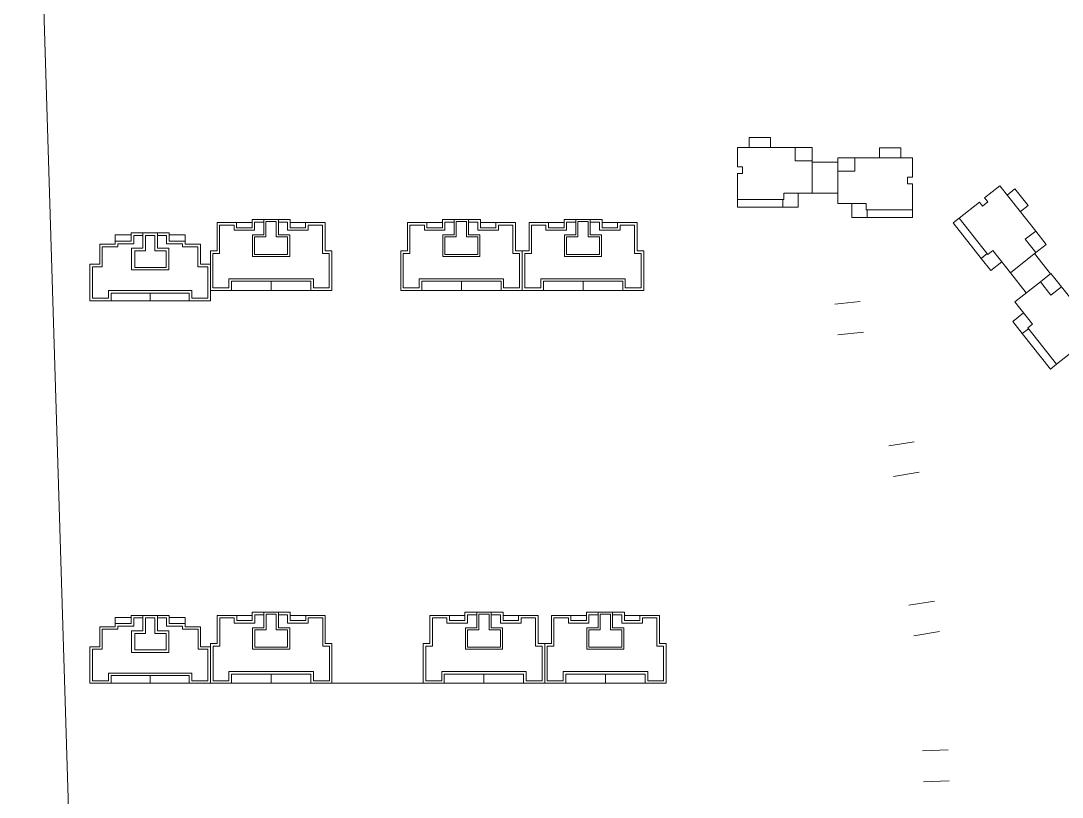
# Model space of a CAD drawing. Extents: x 208319 to 271319, y 1003 to 45500.
# Drawn here: x 211628 to 214055, y 9714 to 11523 of the extents above; entities that cross this region are included whole.
import ezdxf

# ---------------------------------------------------------------- set-up
doc = ezdxf.new("R2010")
doc.units = 0
doc.header["$LTSCALE"] = 1000
doc.header["$MEASUREMENT"] = 0
doc.layers.add('140', color=2, linetype='Continuous', lineweight=5)

msp = doc.modelspace()

# ---------------------------------------------------------------- linework, layer by layer
at = {"layer": '140', "color": 7}
for p, q in [((211628.4, 13292.4), (211794.2, 7925.7)), ((213326.3, 11250.8), (213326.3, 11228)), ((213375.5, 11250.8), (213326.3, 11250.8)), ((213375.5, 11228), (213375.5, 11250.8)), ((213298.7, 11228), (213433.1, 11228)), ((213298.7, 11182.4), (213298.7, 11228)), ((213433.1, 11228), (213472.7, 11228)), ((213433.1, 11228), (213433.1, 11196.8)), ((213472.7, 11228), (213472.7, 11196.8)), ((213629.9, 11226.8), (213679.1, 11226.7)), ((213629.9, 11204), (213629.9, 11226.8)), ((213679.1, 11226.7), (213679.1, 11204)), ((213433.1, 11196.8), (213472.7, 11196.8)), ((213472.7, 11196.8), (213472.7, 11121.2)), ((213532.7, 11193.2), (213472.7, 11193.2)), ((213532.7, 11204), (213532.7, 11172.8)), ((213572.3, 11204), (213532.7, 11204)), ((213706.7, 11204), (213572.3, 11204)), ((213572.3, 11204), (213572.3, 11172.8)), ((213706.7, 11158.4), (213706.7, 11204)), ((213310.7, 11182.4), (213298.7, 11182.4)), ((213298.7, 11166.8), (213310.7, 11166.8)), ((213298.7, 11106.8), (213298.7, 11166.8)), ((213310.7, 11166.8), (213310.7, 11182.4)), ((213532.7, 11172.8), (213532.7, 11097.2)), ((213572.3, 11172.8), (213532.7, 11172.8)), ((213694.7, 11158.4), (213706.7, 11158.4)), ((213694.7, 11142.8), (213694.7, 11158.4)), ((213706.7, 11142.8), (213694.7, 11142.8)), ((213706.7, 11082.8), (213706.7, 11142.8)), ((213406.7, 11121.2), (213406.7, 11106.8)), ((213472.7, 11121.2), (213406.7, 11121.2)), ((213440.3, 11121.2), (213440.3, 11088.8)), ((213532.7, 11121.2), (213472.7, 11121.2)), ((213874.7, 11110.3), (213910.5, 11138.6)), ((213910.5, 11138.6), (213993.9, 11033.1)), ((213945.5, 11131.1), (213927.6, 11116.9)), ((213976, 11092.5), (213945.5, 11131.1)), ((213298.7, 11088.8), (213298.7, 11106.8)), ((213406.7, 11106.8), (213298.7, 11106.8)), ((213404.3, 11088.8), (213404.3, 11106.8)), ((213532.7, 11097.2), (213598.7, 11097.2)), ((213565.1, 11097.2), (213565.1, 11064.8)), ((213598.7, 11097.2), (213598.7, 11082.8)), ((213815.4, 11063.4), (213862.5, 11100.6)), ((213862.5, 11100.6), (213869.9, 11091.2)), ((213869.9, 11091.2), (213882.2, 11100.9)), ((213882.2, 11100.9), (213874.7, 11110.3)), ((213958.1, 11078.3), (213976, 11092.5)), ((213404.3, 11088.8), (213298.7, 11088.8)), ((213440.3, 11088.8), (213404.3, 11088.8)), ((213598.7, 11082.8), (213706.7, 11082.8)), ((213601.1, 11064.8), (213601.1, 11082.8)), ((213706.7, 11064.8), (213706.7, 11082.8)), ((212085.8, 10986.8), (212085.8, 11052.8)), ((212085.8, 11052.8), (212131.4, 11052.8)), ((212091.8, 10980.8), (212091.8, 11046.8)), ((212091.8, 11046.8), (212125.4, 11046.8)), ((212125.4, 11046.8), (212125.4, 11034.8)), ((212129, 11052.8), (212131.4, 11052.8)), ((212131.4, 11052.8), (212131.4, 11040.8)), ((212131.4, 11052.8), (212167.4, 11052.8)), ((212167.4, 11040.8), (212167.4, 11060)), ((212167.4, 11060), (212256.2, 11060)), ((212173.4, 11034.8), (212173.4, 11054)), ((212173.4, 11054), (212195, 11054)), ((212195, 11060), (212195, 11024)), ((212199.8, 11055.2), (212199.8, 11019.2)), ((212223.8, 11055.2), (212199.8, 11055.2)), ((212223.8, 11019.2), (212223.8, 11055.2)), ((212228.6, 11024), (212228.6, 11060)), ((212228.6, 11054), (212250.2, 11054)), ((212250.2, 11054), (212250.2, 11034.8)), ((212256.2, 11060), (212256.2, 11040.8)), ((212292.2, 11052.8), (212256.2, 11052.8)), ((212292.2, 11040.8), (212292.2, 11052.8)), ((212292.2, 11052.8), (212337.8, 11052.8)), ((212298.2, 11034.8), (212298.2, 11046.8)), ((212298.2, 11046.8), (212331.8, 11046.8)), ((212331.8, 11046.8), (212331.8, 10980.8)), ((212337.8, 11052.8), (212337.8, 10986.8)), ((212529.3, 10986.8), (212529.3, 11052.8)), ((212529.3, 11052.8), (212574.9, 11052.8)), ((212535.3, 10980.8), (212535.3, 11046.8)), ((212535.3, 11046.8), (212568.9, 11046.8)), ((212568.9, 11046.8), (212568.9, 11034.8)), ((212572.5, 11052.8), (212574.9, 11052.8)), ((212574.9, 11052.8), (212574.9, 11040.8)), ((212574.9, 11052.8), (212610.9, 11052.8)), ((212610.9, 11040.8), (212610.9, 11060)), ((212610.9, 11060), (212699.7, 11060)), ((212616.9, 11034.8), (212616.9, 11054)), ((212616.9, 11054), (212638.5, 11054)), ((212638.5, 11060), (212638.5, 11024)), ((212643.3, 11055.2), (212643.3, 11019.2)), ((212667.3, 11055.2), (212643.3, 11055.2)), ((212667.3, 11019.2), (212667.3, 11055.2)), ((212672.1, 11024), (212672.1, 11060)), ((212672.1, 11054), (212693.7, 11054)), ((212693.7, 11054), (212693.7, 11034.8)), ((212699.7, 11060), (212699.7, 11040.8)), ((212735.7, 11052.8), (212699.7, 11052.8)), ((212735.7, 11040.8), (212735.7, 11052.8)), ((212735.7, 11052.8), (212781.3, 11052.8)), ((212741.7, 11034.8), (212741.7, 11046.8)), ((212741.7, 11046.8), (212775.3, 11046.8)), ((212775.3, 11046.8), (212775.3, 10980.8)), ((212781.3, 11052.8), (212781.3, 10986.8)), ((212812.8, 10986.8), (212812.8, 11052.8)), ((212812.8, 11052.8), (212858.4, 11052.8)), ((212818.8, 10980.8), (212818.8, 11046.8)), ((212818.8, 11046.8), (212852.4, 11046.8)), ((212852.4, 11046.8), (212852.4, 11034.8)), ((212856, 11052.8), (212858.4, 11052.8)), ((212858.4, 11052.8), (212858.4, 11040.8)), ((212858.4, 11052.8), (212894.4, 11052.8)), ((212894.4, 11040.8), (212894.4, 11060)), ((212894.4, 11060), (212983.2, 11060)), ((212900.4, 11034.8), (212900.4, 11054)), ((212900.4, 11054), (212922, 11054)), ((212922, 11060), (212922, 11024)), ((212926.8, 11055.2), (212926.8, 11019.2)), ((212950.8, 11055.2), (212926.8, 11055.2)), ((212950.8, 11019.2), (212950.8, 11055.2)), ((212955.6, 11024), (212955.6, 11060)), ((212955.6, 11054), (212977.2, 11054)), ((212977.2, 11054), (212977.2, 11034.8)), ((212983.2, 11060), (212983.2, 11040.8)), ((213019.2, 11052.8), (212983.2, 11052.8)), ((213019.2, 11040.8), (213019.2, 11052.8)), ((213019.2, 11052.8), (213064.8, 11052.8)), ((213025.2, 11034.8), (213025.2, 11046.8)), ((213025.2, 11046.8), (213058.8, 11046.8)), ((213058.8, 11046.8), (213058.8, 10980.8)), ((213064.8, 11052.8), (213064.8, 10986.8)), ((213565.1, 11064.8), (213601.1, 11064.8)), ((213601.1, 11064.8), (213706.7, 11064.8)), ((213801.3, 11052.2), (213815.4, 11063.4)), ((213866.8, 10969.4), (213801.3, 11052.2)), ((213882.4, 10978.7), (213815.4, 11063.4)), ((211848.2, 11009.6), (211848.2, 11024)), ((211848.2, 11024), (211885.4, 11024)), ((211885.4, 11028.8), (211885.4, 11009.6)), ((211974.2, 11028.8), (211885.4, 11028.8)), ((211913, 11022.8), (211891.4, 11022.8)), ((211891.4, 11022.8), (211891.4, 11003.6)), ((211913, 11028.8), (211913, 10994)), ((211919, 11022.7), (211919, 10986.7)), ((211940.5, 11022.7), (211919, 11022.7)), ((211940.5, 10986.7), (211940.5, 11022.7)), ((211946.6, 10992.8), (211946.6, 11028.8)), ((211968.1, 11022.8), (211946.6, 11022.8)), ((211968.1, 11003.6), (211968.1, 11022.8)), ((211974.2, 11009.6), (211974.2, 11028.8)), ((212011.4, 11024), (211974.2, 11024)), ((212011.4, 11009.6), (212011.4, 11024)), ((212125.4, 11034.8), (212173.4, 11034.8)), ((212131.4, 11040.8), (212167.4, 11040.8)), ((212195, 11024), (212168.6, 11024)), ((212168.6, 11024), (212168.6, 10973.6)), ((212199.8, 11019.2), (212173.4, 11019.2)), ((212173.4, 11019.2), (212173.4, 10978.4)), ((212250.2, 11019.2), (212223.8, 11019.2)), ((212255, 11024), (212228.6, 11024)), ((212250.2, 11034.8), (212298.2, 11034.8)), ((212250.2, 10978.4), (212250.2, 11019.2)), ((212255, 10973.6), (212255, 11024)), ((212256.2, 11040.8), (212292.2, 11040.8)), ((212568.9, 11034.8), (212616.9, 11034.8)), ((212574.9, 11040.8), (212610.9, 11040.8)), ((212638.5, 11024), (212612.1, 11024)), ((212612.1, 11024), (212612.1, 10973.6)), ((212643.3, 11019.2), (212616.9, 11019.2)), ((212616.9, 11019.2), (212616.9, 10978.4)), ((212693.7, 11019.2), (212667.3, 11019.2)), ((212698.5, 11024), (212672.1, 11024)), ((212693.7, 11034.8), (212741.7, 11034.8)), ((212693.7, 10978.4), (212693.7, 11019.2)), ((212698.5, 10973.6), (212698.5, 11024)), ((212699.7, 11040.8), (212735.7, 11040.8)), ((212852.4, 11034.8), (212900.4, 11034.8)), ((212858.4, 11040.8), (212894.4, 11040.8)), ((212922, 11024), (212895.6, 11024)), ((212895.6, 11024), (212895.6, 10973.6)), ((212926.8, 11019.2), (212900.4, 11019.2)), ((212900.4, 11019.2), (212900.4, 10978.4)), ((212977.2, 11019.2), (212950.8, 11019.2)), ((212982, 11024), (212955.6, 11024)), ((212977.2, 11034.8), (213025.2, 11034.8)), ((212977.2, 10978.4), (212977.2, 11019.2)), ((212982, 10973.6), (212982, 11024)), ((212983.2, 11040.8), (213019.2, 11040.8)), ((213993.9, 11033.1), (213969.4, 11013.8)), ((213993.9, 11033.1), (214018.4, 11002.1)), ((211848.2, 11002.4), (211812.2, 11002.4)), ((211812.2, 11002.4), (211812.2, 10955.6)), ((211854.2, 10996.4), (211818.2, 10996.4)), ((211818.2, 10996.4), (211818.2, 10949.6)), ((211885.4, 11009.6), (211848.2, 11009.6)), ((211848.2, 11009.6), (211848.2, 11002.4)), ((211891.4, 11003.6), (211854.2, 11003.6)), ((211854.2, 11003.6), (211854.2, 10996.4)), ((212005.3, 11003.6), (211968.1, 11003.6)), ((212011.4, 11009.6), (211974.2, 11009.6)), ((212005.3, 10996.4), (212005.3, 11003.6)), ((212041.3, 10996.4), (212005.3, 10996.4)), ((212011.4, 11002.4), (212011.4, 11009.6)), ((212047.4, 11002.4), (212011.4, 11002.4)), ((212041.3, 10949.6), (212041.3, 10996.4)), ((212047.4, 10955.6), (212047.4, 11002.4)), ((213969.4, 11013.8), (213994, 10982.7)), ((214018.4, 11002.1), (213994, 10982.7)), ((211887.8, 10992.8), (211886.6, 10992.8)), ((211886.6, 10992.8), (211886.6, 10943.6)), ((211913, 10992.8), (211887.8, 10992.8)), ((211919, 10986.7), (211893.8, 10986.7)), ((211893.8, 10986.7), (211893.8, 10948.4)), ((211913, 10994), (211913, 10992.8)), ((211966.9, 10986.7), (211940.5, 10986.7)), ((211947.8, 10992.8), (211946.6, 10992.8)), ((211973, 10992.8), (211947.8, 10992.8)), ((211966.9, 10948.4), (211966.9, 10986.7)), ((211973, 10991.6), (211973, 10992.8)), ((211973, 10942.4), (211973, 10991.6)), ((212070.2, 10894.4), (212070.2, 10986.8)), ((212070.2, 10986.8), (212085.8, 10986.8)), ((212076.2, 10900.4), (212076.2, 10980.8)), ((212076.2, 10980.8), (212091.8, 10980.8)), ((212168.6, 10974.8), (212168.6, 10973.6)), ((212168.6, 10973.6), (212255, 10973.6)), ((212173.4, 10978.4), (212250.2, 10978.4)), ((212253.8, 10973.6), (212255, 10973.6)), ((212331.8, 10980.8), (212347.4, 10980.8)), ((212337.8, 10986.8), (212353.4, 10986.8)), ((212347.4, 10980.8), (212347.4, 10900.4)), ((212353.4, 10986.8), (212353.4, 10894.4)), ((212513.7, 10894.4), (212513.7, 10986.8)), ((212513.7, 10986.8), (212529.3, 10986.8)), ((212519.7, 10900.4), (212519.7, 10980.8)), ((212519.7, 10980.8), (212535.3, 10980.8)), ((212612.1, 10974.8), (212612.1, 10973.6)), ((212612.1, 10973.6), (212698.5, 10973.6)), ((212616.9, 10978.4), (212693.7, 10978.4)), ((212697.3, 10973.6), (212698.5, 10973.6)), ((212775.3, 10980.8), (212790.9, 10980.8)), ((212781.3, 10986.8), (212796.9, 10986.8)), ((212790.9, 10980.8), (212790.9, 10900.4)), ((212796.9, 10986.8), (212796.9, 10894.4)), ((212797.2, 10894.4), (212797.2, 10986.8)), ((212797.2, 10986.8), (212812.8, 10986.8)), ((212803.2, 10900.4), (212803.2, 10980.8)), ((212803.2, 10980.8), (212818.8, 10980.8)), ((212895.6, 10974.8), (212895.6, 10973.6)), ((212895.6, 10973.6), (212982, 10973.6)), ((212900.4, 10978.4), (212977.2, 10978.4)), ((212980.8, 10973.6), (212982, 10973.6)), ((213058.8, 10980.8), (213074.4, 10980.8)), ((213064.8, 10986.8), (213080.4, 10986.8)), ((213074.4, 10980.8), (213074.4, 10900.4)), ((213080.4, 10986.8), (213080.4, 10894.4)), ((213866.8, 10969.4), (213880.9, 10980.5)), ((213893.7, 10987.6), (213882.4, 10978.7)), ((213934.7, 10935.8), (213893.7, 10987.6)), ((213994, 10982.7), (213934.7, 10935.8)), ((213991.1, 10980.5), (214028.4, 10933.4)), ((211812.2, 10955.6), (211789.4, 10955.6)), ((211789.4, 10955.6), (211789.4, 10870.4)), ((211818.2, 10949.6), (211795.4, 10949.6)), ((211795.4, 10949.6), (211795.4, 10876.4)), ((211893.8, 10948.4), (211966.9, 10948.4)), ((212064.1, 10949.6), (212041.3, 10949.6)), ((212070.2, 10955.6), (212047.4, 10955.6)), ((212064.1, 10876.4), (212064.1, 10949.6)), ((212070.2, 10870.4), (212070.2, 10955.6)), ((213889.2, 10941.1), (213866.8, 10969.4)), ((213914.6, 10961.2), (213889.2, 10941.1)), ((211886.6, 10943.6), (211886.6, 10942.4)), ((211886.6, 10942.4), (211971.8, 10942.4)), ((211971.8, 10942.4), (211973, 10942.4)), ((212211.8, 10922), (212113.4, 10922)), ((212113.4, 10922), (212113.4, 10900.4)), ((212310.2, 10922), (212211.8, 10922)), ((212310.2, 10900.4), (212310.2, 10922)), ((212655.3, 10922), (212556.9, 10922)), ((212556.9, 10922), (212556.9, 10900.4)), ((212753.7, 10922), (212655.3, 10922)), ((212753.7, 10900.4), (212753.7, 10922)), ((212938.8, 10922), (212840.4, 10922)), ((212840.4, 10922), (212840.4, 10900.4)), ((213037.2, 10922), (212938.8, 10922)), ((213037.2, 10900.4), (213037.2, 10922)), ((213934.7, 10935.8), (213971.9, 10888.8)), ((214029.3, 10934.2), (214004.8, 10914.8)), ((214053.9, 10903.1), (214029.3, 10934.2)), ((212113.4, 10900.4), (212076.2, 10900.4)), ((212211.8, 10916), (212119.4, 10916)), ((212119.4, 10916), (212119.4, 10894.4)), ((212304.2, 10916), (212211.8, 10916)), ((212211.8, 10916), (212211.8, 10894.4)), ((212304.2, 10894.4), (212304.2, 10916)), ((212347.4, 10900.4), (212310.2, 10900.4)), ((212556.9, 10900.4), (212519.7, 10900.4)), ((212655.3, 10916), (212562.9, 10916)), ((212562.9, 10916), (212562.9, 10894.4)), ((212747.7, 10916), (212655.3, 10916)), ((212655.3, 10916), (212655.3, 10894.4)), ((212747.7, 10894.4), (212747.7, 10916)), ((212790.9, 10900.4), (212753.7, 10900.4)), ((212840.4, 10900.4), (212803.2, 10900.4)), ((212938.8, 10916), (212846.4, 10916)), ((212846.4, 10916), (212846.4, 10894.4)), ((213031.2, 10916), (212938.8, 10916)), ((212938.8, 10916), (212938.8, 10894.4)), ((213031.2, 10894.4), (213031.2, 10916)), ((213074.4, 10900.4), (213037.2, 10900.4)), ((214004.8, 10914.8), (213945.5, 10867.9)), ((214029.4, 10883.8), (214004.8, 10914.8)), ((214053.9, 10903.1), (214029.4, 10883.8)), ((214137.2, 10797.7), (214053.9, 10903.1)), ((211795.4, 10876.4), (211832.5, 10876.4)), ((211832.5, 10876.4), (211832.5, 10894.4)), ((211832.5, 10894.4), (212027, 10894.4)), ((211838.6, 10870.4), (211838.6, 10888.4)), ((211838.6, 10888.4), (212021, 10888.4)), ((211929.8, 10888.4), (211929.8, 10870.4)), ((212021, 10888.4), (212021, 10870.4)), ((212027, 10894.4), (212027, 10876.4)), ((212027, 10876.4), (212064.1, 10876.4)), ((212119.4, 10894.4), (212070.2, 10894.4)), ((212211.8, 10894.4), (212119.4, 10894.4)), ((212211.8, 10894.4), (212304.2, 10894.4)), ((212353.4, 10894.4), (212304.2, 10894.4)), ((212562.9, 10894.4), (212513.7, 10894.4)), ((212655.3, 10894.4), (212562.9, 10894.4)), ((212655.3, 10894.4), (212747.7, 10894.4)), ((212796.9, 10894.4), (212747.7, 10894.4)), ((212846.4, 10894.4), (212797.2, 10894.4)), ((212938.8, 10894.4), (212846.4, 10894.4)), ((212938.8, 10894.4), (213031.2, 10894.4)), ((213080.4, 10894.4), (213031.2, 10894.4)), ((211789.4, 10870.4), (211838.6, 10870.4)), ((211838.6, 10870.4), (212021, 10870.4)), ((212021, 10870.4), (212070.2, 10870.4)), ((213585, 10869.2), (213525.3, 10863)), ((213945.5, 10867.9), (213986.5, 10816.2)), ((213965.6, 10842.5), (213940.2, 10822.4)), ((213940.2, 10822.4), (213962.6, 10794.2)), ((213962.6, 10794.2), (213976.7, 10805.4)), ((213986.5, 10816.2), (213975.2, 10807.2)), ((213975.2, 10807.2), (214042.2, 10722.5)), ((213592.4, 10797.6), (213532.7, 10791.4)), ((213962.6, 10794.2), (214028.1, 10711.4)), ((214042.2, 10722.5), (214089.2, 10759.7)), ((214028.1, 10711.4), (214042.2, 10722.5)), ((213710.4, 10542.2), (213651.2, 10532.5)), ((213722, 10471.1), (213662.7, 10461.5)), ((213757.6, 10170.9), (213698.4, 10161.3)), ((211848.3, 10118.4), (211848.3, 10132.8)), ((211848.3, 10132.8), (211885.5, 10132.8)), ((211885.5, 10137.6), (211885.5, 10118.4)), ((211974.3, 10137.6), (211885.5, 10137.6)), ((211913.1, 10131.6), (211891.5, 10131.6)), ((211891.5, 10131.6), (211891.5, 10112.4)), ((211913.1, 10137.6), (211913.1, 10102.8)), ((211919.1, 10131.6), (211919.1, 10095.6)), ((211940.7, 10131.6), (211919.1, 10131.6)), ((211940.7, 10095.6), (211940.7, 10131.6)), ((211946.7, 10101.6), (211946.7, 10137.6)), ((211968.3, 10131.6), (211946.7, 10131.6)), ((211968.3, 10112.4), (211968.3, 10131.6)), ((211974.3, 10118.4), (211974.3, 10137.6)), ((212011.5, 10132.8), (211974.3, 10132.8)), ((212011.5, 10118.4), (212011.5, 10132.8)), ((212085.9, 10071.6), (212085.9, 10137.6)), ((212085.9, 10137.6), (212131.5, 10137.6)), ((212091.9, 10065.6), (212091.9, 10131.6)), ((212091.9, 10131.6), (212125.5, 10131.6)), ((212125.5, 10131.6), (212125.5, 10119.6)), ((212129.1, 10137.6), (212131.5, 10137.6)), ((212131.5, 10137.6), (212131.5, 10125.6)), ((212131.5, 10137.6), (212167.5, 10137.6)), ((212131.5, 10125.6), (212167.5, 10125.6)), ((212167.5, 10125.6), (212167.5, 10144.8)), ((212167.5, 10144.8), (212256.3, 10144.8)), ((212173.5, 10119.6), (212173.5, 10138.8)), ((212173.5, 10138.8), (212195.1, 10138.8)), ((212195.1, 10144.8), (212195.1, 10108.8)), ((212199.9, 10140), (212199.9, 10104)), ((212223.9, 10140), (212199.9, 10140)), ((212223.9, 10104), (212223.9, 10140)), ((212228.7, 10108.8), (212228.7, 10144.8)), ((212228.7, 10138.8), (212250.3, 10138.8)), ((212250.3, 10138.8), (212250.3, 10119.6)), ((212256.3, 10144.8), (212256.3, 10125.6)), ((212292.3, 10137.6), (212256.3, 10137.6)), ((212256.3, 10125.6), (212292.3, 10125.6)), ((212292.3, 10125.6), (212292.3, 10137.6)), ((212292.3, 10137.6), (212337.9, 10137.6)), ((212298.3, 10119.6), (212298.3, 10131.6)), ((212298.3, 10131.6), (212331.9, 10131.6)), ((212331.9, 10131.6), (212331.9, 10065.6)), ((212337.9, 10137.6), (212337.9, 10071.6)), ((212581.8, 10071.6), (212581.8, 10137.6)), ((212581.8, 10137.6), (212627.4, 10137.6)), ((212587.8, 10065.6), (212587.8, 10131.6)), ((212587.8, 10131.6), (212621.4, 10131.6)), ((212621.4, 10131.6), (212621.4, 10119.6)), ((212625, 10137.6), (212627.4, 10137.6)), ((212627.4, 10137.6), (212627.4, 10125.6)), ((212627.4, 10137.6), (212663.4, 10137.6)), ((212627.4, 10125.6), (212663.4, 10125.6)), ((212663.4, 10125.6), (212663.4, 10144.8)), ((212663.4, 10144.8), (212752.2, 10144.8)), ((212669.4, 10119.6), (212669.4, 10138.8)), ((212669.4, 10138.8), (212691, 10138.8)), ((212691, 10144.8), (212691, 10108.8)), ((212695.8, 10140), (212695.8, 10104)), ((212719.8, 10140), (212695.8, 10140)), ((212719.8, 10104), (212719.8, 10140)), ((212724.6, 10108.8), (212724.6, 10144.8)), ((212724.6, 10138.8), (212746.2, 10138.8)), ((212746.2, 10138.8), (212746.2, 10119.6)), ((212752.2, 10144.8), (212752.2, 10125.6)), ((212788.2, 10137.6), (212752.2, 10137.6)), ((212752.2, 10125.6), (212788.2, 10125.6)), ((212788.2, 10125.6), (212788.2, 10137.6)), ((212788.2, 10137.6), (212833.8, 10137.6)), ((212794.2, 10119.6), (212794.2, 10131.6)), ((212794.2, 10131.6), (212827.8, 10131.6)), ((212827.8, 10131.6), (212827.8, 10065.6)), ((212833.8, 10137.6), (212833.8, 10071.6)), ((212865, 10071.6), (212865, 10137.6)), ((212865, 10137.6), (212910.6, 10137.6)), ((212871, 10065.6), (212871, 10131.6)), ((212871, 10131.6), (212904.6, 10131.6)), ((212904.6, 10131.6), (212904.6, 10119.6)), ((212908.2, 10137.6), (212910.6, 10137.6)), ((212910.6, 10137.6), (212910.6, 10125.6)), ((212910.6, 10137.6), (212946.6, 10137.6)), ((212910.6, 10125.6), (212946.6, 10125.6)), ((212946.6, 10125.6), (212946.6, 10144.8)), ((212946.6, 10144.8), (213035.4, 10144.8)), ((212952.6, 10119.6), (212952.6, 10138.8)), ((212952.6, 10138.8), (212974.2, 10138.8)), ((212974.2, 10144.8), (212974.2, 10108.8)), ((212979, 10140), (212979, 10104)), ((213003, 10140), (212979, 10140)), ((213003, 10104), (213003, 10140)), ((213007.8, 10108.8), (213007.8, 10144.8)), ((213007.8, 10138.8), (213029.4, 10138.8)), ((213029.4, 10138.8), (213029.4, 10119.6)), ((213035.4, 10144.8), (213035.4, 10125.6)), ((213071.4, 10137.6), (213035.4, 10137.6)), ((213035.4, 10125.6), (213071.4, 10125.6)), ((213071.4, 10125.6), (213071.4, 10137.6)), ((213071.4, 10137.6), (213117, 10137.6)), ((213077.4, 10119.6), (213077.4, 10131.6)), ((213077.4, 10131.6), (213111, 10131.6)), ((213111, 10131.6), (213111, 10065.6)), ((213117, 10137.6), (213117, 10071.6)), ((211848.3, 10111.2), (211812.3, 10111.2)), ((211812.3, 10111.2), (211812.3, 10064.4)), ((211854.3, 10105.2), (211818.3, 10105.2)), ((211818.3, 10105.2), (211818.3, 10058.4)), ((211885.5, 10118.4), (211848.3, 10118.4)), ((211848.3, 10118.4), (211848.3, 10111.2)), ((211891.5, 10112.4), (211854.3, 10112.4)), ((211854.3, 10112.4), (211854.3, 10105.2)), ((211887.9, 10101.6), (211886.7, 10101.6)), ((211886.7, 10101.6), (211886.7, 10052.4)), ((211913.1, 10101.6), (211887.9, 10101.6)), ((211913.1, 10102.8), (211913.1, 10101.6)), ((211947.9, 10101.6), (211946.7, 10101.6)), ((211973.1, 10101.6), (211947.9, 10101.6)), ((212005.5, 10112.4), (211968.3, 10112.4)), ((211973.1, 10100.4), (211973.1, 10101.6)), ((211973.1, 10051.2), (211973.1, 10100.4)), ((212011.5, 10118.4), (211974.3, 10118.4)), ((212005.5, 10105.2), (212005.5, 10112.4)), ((212041.5, 10105.2), (212005.5, 10105.2)), ((212011.5, 10111.2), (212011.5, 10118.4)), ((212047.5, 10111.2), (212011.5, 10111.2)), ((212041.5, 10058.4), (212041.5, 10105.2)), ((212047.5, 10064.4), (212047.5, 10111.2)), ((212125.5, 10119.6), (212173.5, 10119.6)), ((212195.1, 10108.8), (212168.7, 10108.8)), ((212168.7, 10108.8), (212168.7, 10058.4)), ((212199.9, 10104), (212173.5, 10104)), ((212173.5, 10104), (212173.5, 10063.2)), ((212250.3, 10104), (212223.9, 10104)), ((212255.1, 10108.8), (212228.7, 10108.8)), ((212250.3, 10119.6), (212298.3, 10119.6)), ((212250.3, 10063.2), (212250.3, 10104)), ((212255.1, 10058.4), (212255.1, 10108.8)), ((212621.4, 10119.6), (212669.4, 10119.6)), ((212691, 10108.8), (212664.6, 10108.8)), ((212664.6, 10108.8), (212664.6, 10058.4)), ((212695.8, 10104), (212669.4, 10104)), ((212669.4, 10104), (212669.4, 10063.2)), ((212746.2, 10104), (212719.8, 10104)), ((212751, 10108.8), (212724.6, 10108.8)), ((212746.2, 10119.6), (212794.2, 10119.6)), ((212746.2, 10063.2), (212746.2, 10104)), ((212751, 10058.4), (212751, 10108.8)), ((212904.6, 10119.6), (212952.6, 10119.6)), ((212974.2, 10108.8), (212947.8, 10108.8)), ((212947.8, 10108.8), (212947.8, 10058.4)), ((212979, 10104), (212952.6, 10104)), ((212952.6, 10104), (212952.6, 10063.2)), ((213029.4, 10104), (213003, 10104)), ((213034.2, 10108.8), (213007.8, 10108.8)), ((213029.4, 10119.6), (213077.4, 10119.6)), ((213029.4, 10063.2), (213029.4, 10104)), ((213034.2, 10058.4), (213034.2, 10108.8)), ((213769.2, 10099.9), (213709.9, 10090.2)), ((211919.1, 10095.6), (211893.9, 10095.6)), ((211893.9, 10095.6), (211893.9, 10057.2)), ((211967.1, 10095.6), (211940.7, 10095.6)), ((211967.1, 10057.2), (211967.1, 10095.6)), ((211812.3, 10064.4), (211789.5, 10064.4)), ((211789.5, 10064.4), (211789.5, 9979.2)), ((211818.3, 10058.4), (211795.5, 10058.4)), ((211795.5, 10058.4), (211795.5, 9985.2)), ((211886.7, 10052.4), (211886.7, 10051.2)), ((211886.7, 10051.2), (211971.9, 10051.2)), ((211893.9, 10057.2), (211967.1, 10057.2)), ((211971.9, 10051.2), (211973.1, 10051.2)), ((212064.3, 10058.4), (212041.5, 10058.4)), ((212070.3, 10064.4), (212047.5, 10064.4)), ((212064.3, 9985.2), (212064.3, 10058.4)), ((212070.3, 9979.2), (212070.3, 10071.6)), ((212070.3, 10071.6), (212085.9, 10071.6)), ((212070.3, 9979.2), (212070.3, 10064.4)), ((212076.3, 9985.2), (212076.3, 10065.6)), ((212076.3, 10065.6), (212091.9, 10065.6)), ((212168.7, 10059.6), (212168.7, 10058.4)), ((212168.7, 10058.4), (212255.1, 10058.4)), ((212173.5, 10063.2), (212250.3, 10063.2)), ((212253.9, 10058.4), (212255.1, 10058.4)), ((212331.9, 10065.6), (212347.5, 10065.6)), ((212337.9, 10071.6), (212353.5, 10071.6)), ((212347.5, 10065.6), (212347.5, 9985.2)), ((212353.5, 10071.6), (212353.5, 9979.2)), ((212566.2, 9979.2), (212566.2, 10071.6)), ((212566.2, 10071.6), (212581.8, 10071.6)), ((212572.2, 9985.2), (212572.2, 10065.6)), ((212572.2, 10065.6), (212587.8, 10065.6)), ((212664.6, 10059.6), (212664.6, 10058.4)), ((212664.6, 10058.4), (212751, 10058.4)), ((212669.4, 10063.2), (212746.2, 10063.2)), ((212749.8, 10058.4), (212751, 10058.4)), ((212827.8, 10065.6), (212843.4, 10065.6)), ((212833.8, 10071.6), (212849.4, 10071.6)), ((212843.4, 10065.6), (212843.4, 9985.2)), ((212849.4, 9979.2), (212849.4, 10071.6)), ((212849.4, 10071.6), (212865, 10071.6)), ((212849.4, 10071.6), (212849.4, 9979.2)), ((212855.4, 9985.2), (212855.4, 10065.6)), ((212855.4, 10065.6), (212871, 10065.6)), ((212947.8, 10059.6), (212947.8, 10058.4)), ((212947.8, 10058.4), (213034.2, 10058.4)), ((212952.6, 10063.2), (213029.4, 10063.2)), ((213033, 10058.4), (213034.2, 10058.4)), ((213111, 10065.6), (213126.6, 10065.6)), ((213117, 10071.6), (213132.6, 10071.6)), ((213126.6, 10065.6), (213126.6, 9985.2)), ((213132.6, 10071.6), (213132.6, 9979.2)), ((211832.7, 9985.2), (211832.7, 10003.2)), ((211832.7, 10003.2), (212027.1, 10003.2)), ((212027.1, 10003.2), (212027.1, 9985.2)), ((212211.9, 10006.8), (212113.5, 10006.8)), ((212113.5, 10006.8), (212113.5, 9985.2)), ((212211.9, 10000.8), (212119.5, 10000.8)), ((212119.5, 10000.8), (212119.5, 9979.2)), ((212310.3, 10006.8), (212211.9, 10006.8)), ((212304.3, 10000.8), (212211.9, 10000.8)), ((212211.9, 10000.8), (212211.9, 9979.2)), ((212304.3, 9979.2), (212304.3, 10000.8)), ((212310.3, 9985.2), (212310.3, 10006.8)), ((212707.8, 10006.8), (212609.4, 10006.8)), ((212609.4, 10006.8), (212609.4, 9985.2)), ((212707.8, 10000.8), (212615.4, 10000.8)), ((212615.4, 10000.8), (212615.4, 9979.2)), ((212806.2, 10006.8), (212707.8, 10006.8)), ((212800.2, 10000.8), (212707.8, 10000.8)), ((212707.8, 10000.8), (212707.8, 9979.2)), ((212800.2, 9979.2), (212800.2, 10000.8)), ((212806.2, 9985.2), (212806.2, 10006.8)), ((212991, 10006.8), (212892.6, 10006.8)), ((212892.6, 10006.8), (212892.6, 9985.2)), ((212991, 10000.8), (212898.6, 10000.8)), ((212898.6, 10000.8), (212898.6, 9979.2)), ((213089.4, 10006.8), (212991, 10006.8)), ((213083.4, 10000.8), (212991, 10000.8)), ((212991, 10000.8), (212991, 9979.2)), ((213083.4, 9979.2), (213083.4, 10000.8)), ((213089.4, 9985.2), (213089.4, 10006.8)), ((211789.5, 9979.2), (211838.7, 9979.2)), ((211795.5, 9985.2), (211832.7, 9985.2)), ((211838.7, 9979.2), (211838.7, 9997.2)), ((211838.7, 9997.2), (212021.1, 9997.2)), ((211838.7, 9979.2), (212021.1, 9979.2)), ((211929.9, 9997.2), (211929.9, 9979.2)), ((212021.1, 9997.2), (212021.1, 9979.2)), ((212021.1, 9979.2), (212070.3, 9979.2)), ((212027.1, 9985.2), (212064.3, 9985.2)), ((212119.5, 9979.2), (212070.3, 9979.2)), ((212113.5, 9985.2), (212076.3, 9985.2)), ((212211.9, 9979.2), (212119.5, 9979.2)), ((212211.9, 9979.2), (212304.3, 9979.2)), ((212353.5, 9979.2), (212304.3, 9979.2)), ((212347.5, 9985.2), (212310.3, 9985.2)), ((212353.5, 9979.2), (213111.9, 9979.2)), ((212615.4, 9979.2), (212566.2, 9979.2)), ((212609.4, 9985.2), (212572.2, 9985.2)), ((212707.8, 9979.2), (212615.4, 9979.2)), ((212707.8, 9979.2), (212800.2, 9979.2)), ((212849.4, 9979.2), (212800.2, 9979.2)), ((212843.4, 9985.2), (212806.2, 9985.2)), ((212898.6, 9979.2), (212849.4, 9979.2)), ((212892.6, 9985.2), (212855.4, 9985.2)), ((212991, 9979.2), (212898.6, 9979.2)), ((212991, 9979.2), (213083.4, 9979.2)), ((213132.6, 9979.2), (213083.4, 9979.2)), ((213126.6, 9985.2), (213089.4, 9985.2)), ((213789.5, 9824), (213729.6, 9821.8)), ((213792.2, 9752.1), (213732.2, 9749.9))]:
    msp.add_line(p, q, dxfattribs=at)

doc.saveas('drawing.dxf')
